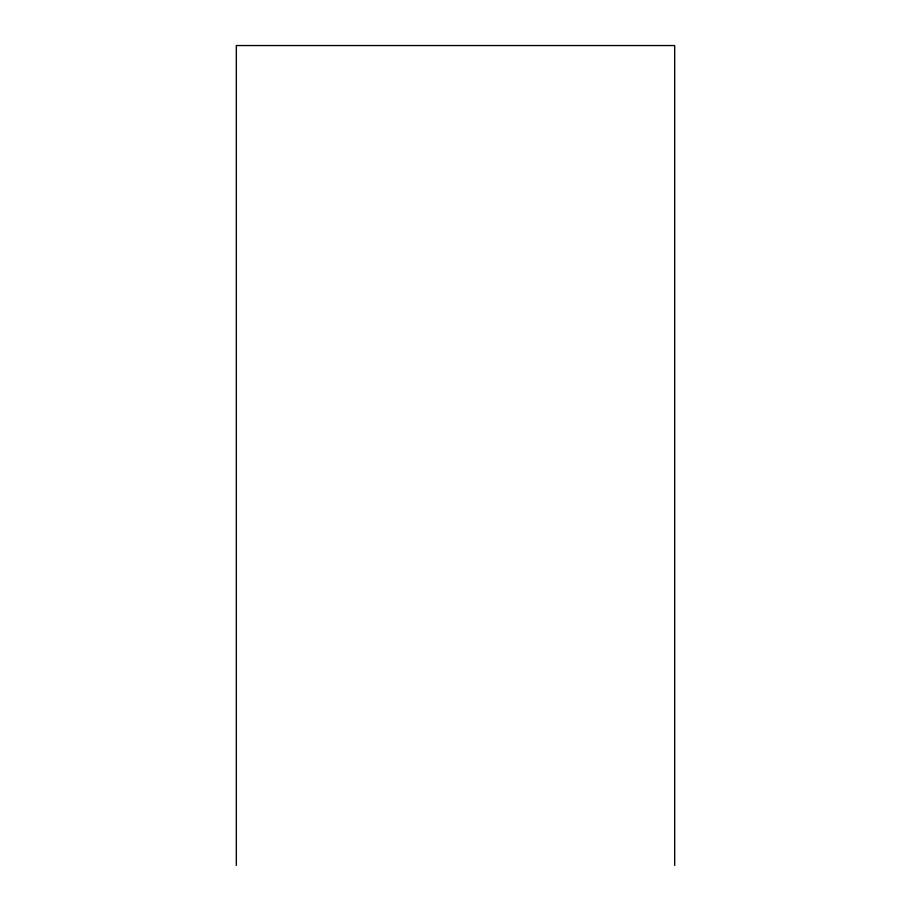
<?xml version="1.0" encoding="UTF-8"?>
<svg xmlns="http://www.w3.org/2000/svg" width="911" height="911" viewBox="0 0 911 911"><rect width="100%" height="100%" fill="white"/><g stroke="black" fill="none" stroke-linecap="round" stroke-linejoin="round"><path stroke-width="1.37" d="M674.675 865.45L674.675 45.55L236.325 45.55L236.325 865.45"/></g></svg>
